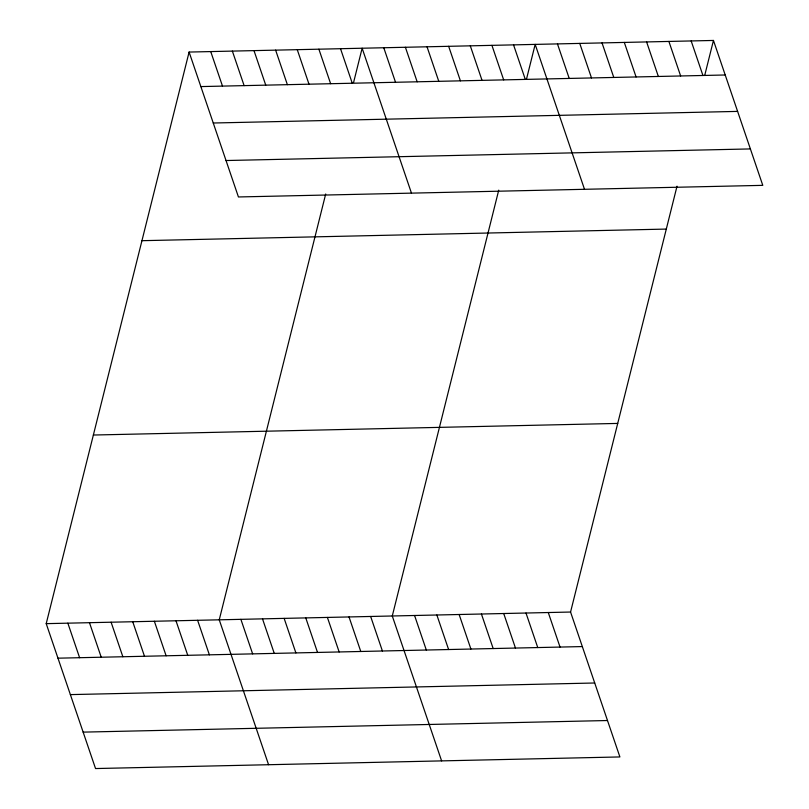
<?xml version="1.0" encoding="UTF-8"?>
<svg xmlns="http://www.w3.org/2000/svg" width="809" height="809" viewBox="0 0 809 809"><rect width="100%" height="100%" fill="white"/><g stroke="black" fill="none" stroke-linecap="round" stroke-linejoin="round"><path stroke-width="1.21" d="M677.022 186.201L570.567 612.039L619.896 756.941L95.543 768.55L46.214 623.648L189.104 52.059L713.457 40.45L762.786 185.352L238.433 196.961L189.104 52.059M325.703 193.988L219.249 619.825L268.578 764.717M353.573 82.518L362.139 48.227L411.468 193.129M498.738 190.155L392.284 615.993L441.613 760.885M526.608 78.695L535.174 44.394L584.502 189.296M704.882 74.741L713.457 40.45M200.865 86.583L725.208 74.984M213.263 123.008L737.606 111.399M226.035 160.536L750.388 148.927M141.949 240.688L666.303 229.078M93.369 435.03L617.722 423.42M46.214 623.648L570.567 612.039M57.975 658.182L582.318 646.573M70.373 694.607L594.716 682.998M83.145 732.125L607.498 720.526M691.169 40.946L702.93 75.47M668.891 41.441L680.642 75.965M646.603 41.926L658.354 76.461M624.315 42.422L636.076 76.956M602.027 42.917L613.788 77.452M579.75 43.413L591.5 77.937M557.462 43.898L569.223 78.433M513.553 44.879L525.304 79.403M491.923 45.355L503.673 79.889M470.292 45.83L482.043 80.364M448.661 46.315L460.412 80.839M427.031 46.791L438.781 81.325M405.4 47.266L417.161 81.8M383.769 47.751L395.53 82.275M548.28 612.534L560.03 647.069M340.518 48.702L352.269 83.236M525.992 613.03L537.752 647.564M318.888 49.187L330.638 83.711M503.714 613.525L515.464 648.049M297.257 49.662L309.008 84.197M481.426 614.021L493.177 648.545M275.626 50.138L287.377 84.672M459.138 614.506L470.899 649.04M253.996 50.623L265.746 85.147M436.86 615.002L448.611 649.536M232.365 51.098L244.126 85.633M414.572 615.497L426.323 650.031M210.734 51.574L222.495 86.108M370.653 616.468L382.414 651.002M349.023 616.943L360.784 651.478M327.402 617.429L339.153 651.953M305.772 617.904L317.522 652.438M284.141 618.379L295.892 652.914M262.51 618.865L274.261 653.389M240.88 619.34L252.641 653.874M197.618 620.301L209.379 654.835M175.988 620.776L187.749 655.31M154.367 621.261L166.118 655.786M132.737 621.737L144.487 656.271M111.106 622.212L122.857 656.746M89.475 622.697L101.226 657.221M67.845 623.173L79.606 657.707"/></g></svg>
